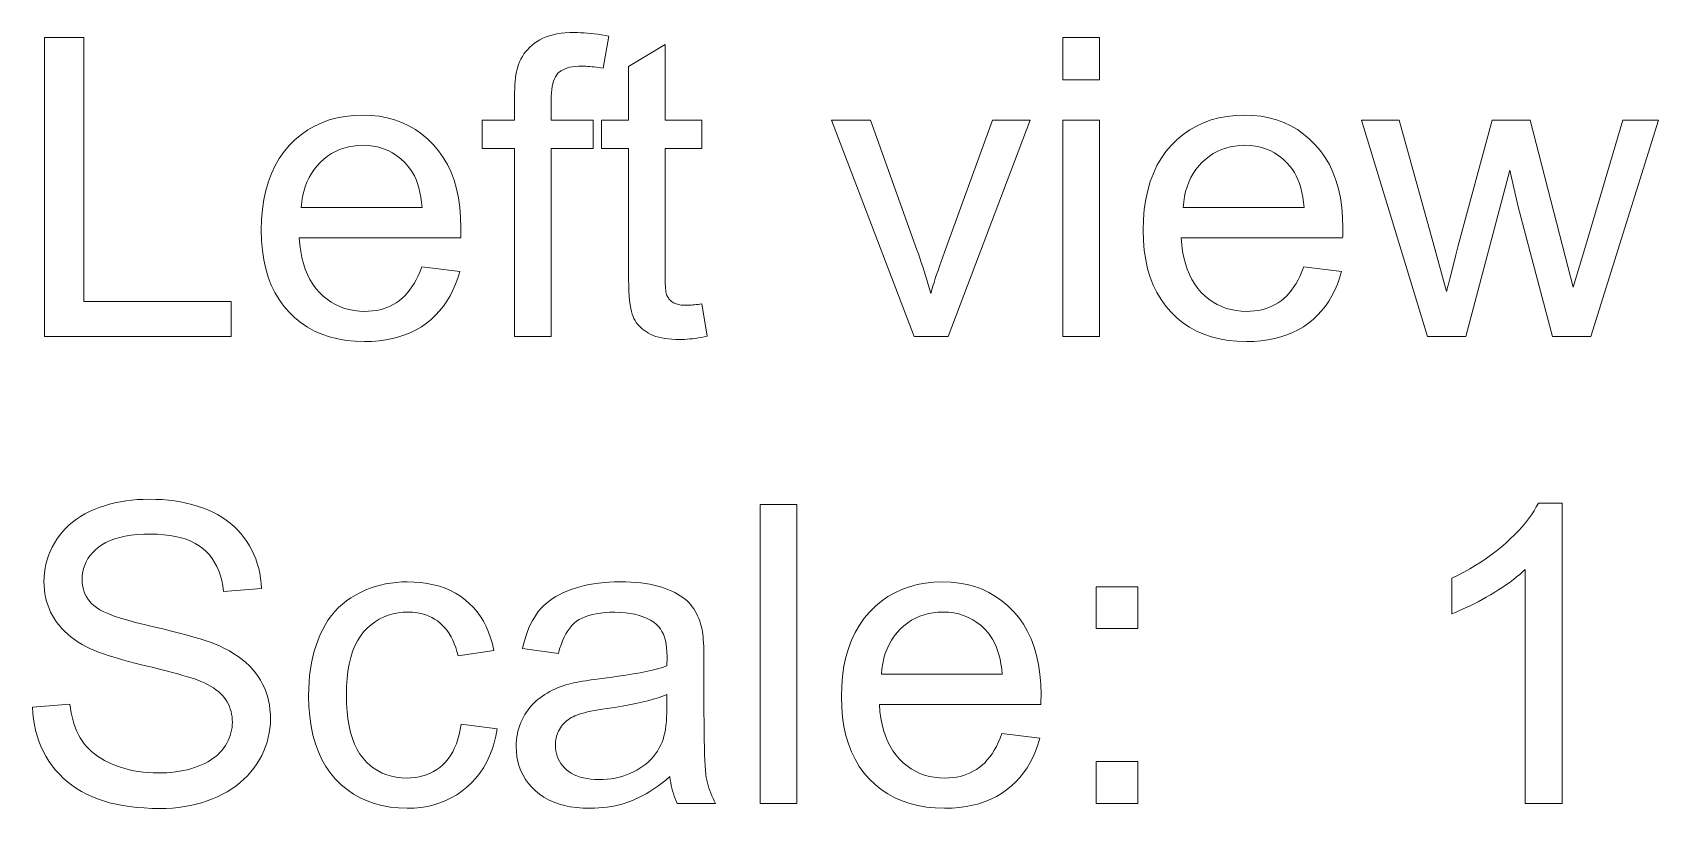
# Model space of a CAD drawing. Extents: x 10 to 410, y 5 to 287.
# Drawn here: x 182.38 to 209.58, y 88.22 to 101.2 of the extents above; entities that cross this region are included whole.
import ezdxf

# ---------------------------------------------------------------- set-up
doc = ezdxf.new("R2010")
doc.units = 0

msp = doc.modelspace()

# ---------------------------------------------------------------- linework, layer by layer
at = {"color": 7, "lineweight": 13}
for points in [[(190.445602, 96.112885), (190.445602, 99.257492), (189.903305, 99.257492), (189.903305, 99.734985), (190.445602, 99.734985), (190.445602, 100.120392), (190.446243, 100.191498), (190.448181, 100.258858), (190.451431, 100.322472), (190.455963, 100.382324), (190.461792, 100.438431), (190.468918, 100.490784), (190.477356, 100.539383), (190.487076, 100.584236), (190.498077, 100.625336), (190.510391, 100.662682), (190.52948, 100.709526), (190.551254, 100.754562), (190.575729, 100.797791), (190.60289, 100.839218), (190.632751, 100.87883), (190.665314, 100.916634), (190.700562, 100.952637), (190.738495, 100.986824), (190.779144, 101.019211), (190.822479, 101.049789), (190.868942, 101.07798), (190.918991, 101.103195), (190.972626, 101.12545), (191.029846, 101.144737), (191.090637, 101.161057), (191.155014, 101.174416), (191.222961, 101.184799), (191.29451, 101.192215), (191.369629, 101.196671), (191.448318, 101.198151), (191.500717, 101.19754), (191.554184, 101.195694), (191.608765, 101.192627), (191.664429, 101.188332), (191.721176, 101.1828), (191.779022, 101.176048), (191.837952, 101.168068), (191.89798, 101.158859), (191.959106, 101.148422), (192.021317, 101.136757), (191.92923, 100.601288), (191.891235, 100.607765), (191.853638, 100.613564), (191.816467, 100.618683), (191.779709, 100.623116), (191.743347, 100.626869), (191.707397, 100.629936), (191.67186, 100.632324), (191.636734, 100.634033), (191.602005, 100.635056), (191.567703, 100.635391), (191.513397, 100.634201), (191.462372, 100.630623), (191.414627, 100.624649), (191.370148, 100.616295), (191.328949, 100.605553), (191.291031, 100.592422), (191.256378, 100.576904), (191.224991, 100.558998), (191.196899, 100.538704), (191.172058, 100.516022), (191.150024, 100.490067), (191.13031, 100.459953), (191.112915, 100.425674), (191.097839, 100.387238), (191.085083, 100.344635), (191.074661, 100.297874), (191.066544, 100.246956), (191.060745, 100.191872), (191.057266, 100.132629), (191.056107, 100.069229), (191.056107, 99.734985), (191.7621, 99.734985), (191.7621, 99.257492), (191.056107, 99.257492), (191.056107, 96.112885)], [(182.580658, 96.112885), (182.580658, 101.112885), (183.242325, 101.112885), (183.242325, 96.702927), (185.704803, 96.702927), (185.704803, 96.112885)], [(193.579971, 96.661995), (193.668655, 96.119705), (193.617355, 96.109337), (193.567154, 96.10006), (193.518036, 96.091873), (193.470016, 96.084778), (193.42308, 96.078781), (193.377243, 96.073868), (193.332504, 96.070045), (193.288849, 96.067322), (193.246277, 96.065681), (193.204803, 96.065132), (193.13945, 96.066193), (193.077118, 96.069366), (193.017761, 96.074654), (192.961426, 96.082054), (192.908081, 96.091568), (192.857742, 96.103195), (192.810394, 96.116943), (192.766052, 96.132805), (192.724716, 96.15078), (192.686386, 96.170868), (192.65065, 96.192673), (192.617081, 96.21582), (192.585709, 96.240288), (192.556503, 96.26609), (192.529495, 96.293221), (192.504669, 96.321686), (192.482025, 96.351479), (192.461563, 96.382599), (192.443283, 96.415047), (192.427185, 96.44883), (192.412918, 96.487083), (192.400162, 96.532936), (192.388916, 96.586403), (192.37915, 96.647469), (192.370911, 96.716141), (192.364151, 96.792419), (192.358902, 96.876305), (192.355148, 96.967796), (192.35289, 97.066895), (192.352142, 97.173592), (192.352142, 99.257492), (191.901947, 99.257492), (191.901947, 99.734985), (192.352142, 99.734985), (192.352142, 100.631981), (192.962646, 101.000336), (192.962646, 99.734985), (193.579971, 99.734985), (193.579971, 99.257492), (192.962646, 99.257492), (192.962646, 97.139488), (192.962967, 97.088837), (192.963943, 97.041946), (192.965561, 96.998802), (192.967834, 96.959404), (192.970749, 96.923767), (192.974319, 96.891876), (192.978531, 96.863739), (192.983383, 96.839348), (192.988892, 96.818718), (192.995056, 96.801834), (193.001938, 96.787132), (193.009644, 96.773048), (193.018173, 96.759575), (193.027527, 96.746719), (193.037689, 96.734474), (193.04866, 96.722847), (193.060471, 96.71183), (193.07309, 96.701424), (193.086517, 96.691635), (193.100784, 96.682465), (193.116074, 96.674034), (193.132629, 96.666496), (193.150452, 96.659851), (193.16954, 96.654083), (193.18988, 96.649208), (193.211487, 96.645218), (193.23436, 96.642113), (193.258484, 96.6399), (193.283875, 96.638565), (193.310532, 96.638123), (193.33165, 96.638359), (193.35405, 96.639076), (193.377762, 96.640274), (193.402756, 96.641945), (193.429047, 96.644089), (193.45665, 96.646721), (193.485535, 96.649818), (193.515717, 96.653404), (193.547195, 96.657463)], [(199.616806, 100.406883), (199.616806, 101.112885), (200.230728, 101.112885), (200.230728, 100.406883)], [(188.893753, 97.279327), (189.528137, 97.200882), (189.49556, 97.092178), (189.45787, 96.988464), (189.41507, 96.889725), (189.367157, 96.795967), (189.314117, 96.707191), (189.255966, 96.62339), (189.192703, 96.544571), (189.124313, 96.470726), (189.050812, 96.401871), (188.972198, 96.33799), (188.888779, 96.279663), (188.800842, 96.227486), (188.70842, 96.181435), (188.611496, 96.141533), (188.510056, 96.107765), (188.404129, 96.080139), (188.293686, 96.058655), (188.178741, 96.043304), (188.059311, 96.034096), (187.935364, 96.031029), (187.779724, 96.035927), (187.630661, 96.050606), (187.488174, 96.075081), (187.35228, 96.109337), (187.222961, 96.153389), (187.100235, 96.207222), (186.984085, 96.270851), (186.874512, 96.344261), (186.77153, 96.427467), (186.675125, 96.520454), (186.58667, 96.622284), (186.507538, 96.731987), (186.437698, 96.849564), (186.377182, 96.975029), (186.325974, 97.108368), (186.284073, 97.24958), (186.25148, 97.398682), (186.228195, 97.555656), (186.214233, 97.720505), (186.209579, 97.893242), (186.214279, 98.07196), (186.228409, 98.242493), (186.251938, 98.404839), (186.284882, 98.558998), (186.32724, 98.704971), (186.379013, 98.842758), (186.440201, 98.972366), (186.510803, 99.093788), (186.59082, 99.207016), (186.680252, 99.312065), (186.777176, 99.407974), (186.8797, 99.493782), (186.987823, 99.569504), (187.101532, 99.635124), (187.22084, 99.690643), (187.345734, 99.736076), (187.476227, 99.771408), (187.612305, 99.796646), (187.753983, 99.81179), (187.90126, 99.816841), (188.043884, 99.811897), (188.181198, 99.797058), (188.313202, 99.772331), (188.439865, 99.737717), (188.561218, 99.693207), (188.677246, 99.638809), (188.787949, 99.574516), (188.893341, 99.500336), (188.993408, 99.41626), (189.088165, 99.322296), (189.175644, 99.219368), (189.253922, 99.108383), (189.322983, 98.989349), (189.382843, 98.862274), (189.433487, 98.727142), (189.47493, 98.583961), (189.507156, 98.432732), (189.530182, 98.27346), (189.543991, 98.106133), (189.548599, 97.930756), (189.548569, 97.919296), (189.548462, 97.906746), (189.548294, 97.893105), (189.54805, 97.878372), (189.547745, 97.862541), (189.547363, 97.845627), (189.546921, 97.827621), (189.546417, 97.808517), (189.545837, 97.78833), (189.545181, 97.767044), (186.843964, 97.767044), (186.85347, 97.650467), (186.868378, 97.53949), (186.888672, 97.434097), (186.914352, 97.334305), (186.945419, 97.240105), (186.981888, 97.151489), (187.023727, 97.068481), (187.070969, 96.991058), (187.123596, 96.919228), (187.18161, 96.852997), (187.24382, 96.792725), (187.309036, 96.738808), (187.377243, 96.691223), (187.448456, 96.649994), (187.522675, 96.615105), (187.599899, 96.586555), (187.680115, 96.564354), (187.763336, 96.548492), (187.849548, 96.538979), (187.938782, 96.535805), (188.00531, 96.537575), (188.069885, 96.5429), (188.132462, 96.551765), (188.193069, 96.564178), (188.251694, 96.580139), (188.30835, 96.599648), (188.363022, 96.622704), (188.415726, 96.649307), (188.466431, 96.679459), (188.515167, 96.713158), (188.561935, 96.75074), (188.60672, 96.792557), (188.649521, 96.8386), (188.690338, 96.88887), (188.729187, 96.943375), (188.766052, 97.002106), (188.800949, 97.065063), (188.833862, 97.132256), (188.864792, 97.203674)], [(203.644775, 97.279327), (204.27916, 97.200882), (204.246582, 97.092178), (204.208893, 96.988464), (204.166092, 96.889725), (204.118179, 96.795967), (204.06514, 96.707191), (204.006989, 96.62339), (203.943726, 96.544571), (203.875336, 96.470726), (203.801834, 96.401871), (203.723221, 96.33799), (203.639801, 96.279663), (203.551865, 96.227486), (203.459442, 96.181435), (203.362518, 96.141533), (203.261078, 96.107765), (203.155151, 96.080139), (203.044708, 96.058655), (202.929764, 96.043304), (202.810333, 96.034096), (202.686386, 96.031029), (202.530746, 96.035927), (202.381683, 96.050606), (202.239197, 96.075081), (202.103302, 96.109337), (201.973984, 96.153389), (201.851257, 96.207222), (201.735107, 96.270851), (201.625549, 96.344261), (201.522552, 96.427467), (201.426147, 96.520454), (201.337708, 96.622284), (201.25856, 96.731987), (201.188721, 96.849564), (201.128204, 96.975029), (201.076996, 97.108368), (201.035095, 97.24958), (201.002502, 97.398682), (200.979218, 97.555656), (200.965256, 97.720505), (200.960602, 97.893242), (200.965302, 98.07196), (200.979431, 98.242493), (201.00296, 98.404839), (201.035904, 98.558998), (201.078278, 98.704971), (201.130035, 98.842758), (201.191223, 98.972366), (201.261826, 99.093788), (201.341843, 99.207016), (201.431274, 99.312065), (201.528198, 99.407974), (201.630722, 99.493782), (201.738846, 99.569504), (201.852554, 99.635124), (201.971863, 99.690643), (202.096756, 99.736076), (202.227249, 99.771408), (202.363327, 99.796646), (202.505005, 99.81179), (202.652283, 99.816841), (202.794907, 99.811897), (202.93222, 99.797058), (203.064209, 99.772331), (203.190887, 99.737717), (203.312241, 99.693207), (203.428268, 99.638809), (203.538971, 99.574516), (203.644363, 99.500336), (203.744431, 99.41626), (203.839188, 99.322296), (203.926666, 99.219368), (204.004944, 99.108383), (204.074005, 98.989349), (204.133865, 98.862274), (204.184509, 98.727142), (204.225952, 98.583961), (204.258179, 98.432732), (204.281204, 98.27346), (204.295013, 98.106133), (204.299622, 97.930756), (204.299591, 97.919296), (204.299484, 97.906746), (204.299316, 97.893105), (204.299072, 97.878372), (204.298767, 97.862541), (204.298386, 97.845627), (204.297943, 97.827621), (204.29744, 97.808517), (204.29686, 97.78833), (204.296204, 97.767044), (201.594986, 97.767044), (201.604492, 97.650467), (201.6194, 97.53949), (201.639694, 97.434097), (201.665375, 97.334305), (201.696442, 97.240105), (201.73291, 97.151489), (201.77475, 97.068481), (201.821991, 96.991058), (201.874619, 96.919228), (201.932632, 96.852997), (201.994843, 96.792725), (202.060059, 96.738808), (202.128265, 96.691223), (202.199478, 96.649994), (202.273697, 96.615105), (202.350922, 96.586555), (202.431137, 96.564354), (202.514359, 96.548492), (202.600571, 96.538979), (202.689789, 96.535805), (202.756332, 96.537575), (202.820908, 96.5429), (202.883484, 96.551765), (202.944092, 96.564178), (203.002716, 96.580139), (203.059372, 96.599648), (203.114044, 96.622704), (203.166748, 96.649307), (203.217453, 96.679459), (203.26619, 96.713158), (203.312958, 96.75074), (203.357742, 96.792557), (203.400543, 96.8386), (203.44136, 96.88887), (203.480209, 96.943375), (203.51709, 97.002106), (203.551971, 97.065063), (203.584885, 97.132256), (203.615814, 97.203674)], [(197.127045, 96.112885), (195.749146, 99.734985), (196.397171, 99.734985), (197.174789, 97.565819), (197.199829, 97.495285), (197.224457, 97.42421), (197.248672, 97.352585), (197.272476, 97.280418), (197.295868, 97.207703), (197.318863, 97.134438), (197.341431, 97.060631), (197.363602, 96.986282), (197.385361, 96.911385), (197.406708, 96.835938), (197.423737, 96.894402), (197.442047, 96.955177), (197.461655, 97.018272), (197.482574, 97.083687), (197.504776, 97.151428), (197.528275, 97.221481), (197.55307, 97.293854), (197.579163, 97.368546), (197.606537, 97.445557), (197.635223, 97.524887), (198.44014, 99.734985), (199.071106, 99.734985), (197.700027, 96.112885)], [(199.616806, 96.112885), (199.616806, 99.734985), (200.230728, 99.734985), (200.230728, 96.112885)], [(205.718445, 96.112885), (204.609985, 99.734985), (205.24437, 99.734985), (205.82077, 97.644264), (206.035645, 96.866638), (206.039963, 96.884544), (206.047501, 96.91507), (206.058243, 96.958214), (206.072205, 97.013977), (206.089355, 97.082359), (206.109711, 97.163361), (206.133286, 97.256981), (206.160065, 97.363228), (206.190033, 97.482086), (206.223221, 97.613564), (206.799622, 99.734985), (207.430588, 99.734985), (207.972885, 97.634033), (208.153641, 96.941673), (208.361694, 97.640854), (208.982422, 99.734985), (209.579285, 99.734985), (208.44696, 96.112885), (207.809174, 96.112885), (207.232773, 98.282051), (207.092941, 98.899376), (206.35965, 96.112885)], [(186.878067, 98.27182), (188.900574, 98.27182), (188.890884, 98.360939), (188.878204, 98.445488), (188.862518, 98.525467), (188.843826, 98.600876), (188.822128, 98.671715), (188.79744, 98.737984), (188.769745, 98.799683), (188.739044, 98.856812), (188.705353, 98.90937), (188.668655, 98.957359), (188.608246, 99.02475), (188.544373, 99.085052), (188.477005, 99.13826), (188.406174, 99.184372), (188.331848, 99.223389), (188.254059, 99.25531), (188.172775, 99.280144), (188.088028, 99.297874), (187.999786, 99.308517), (187.908081, 99.312065), (187.824844, 99.309235), (187.744293, 99.300743), (187.666458, 99.286591), (187.591293, 99.266769), (187.518845, 99.241295), (187.449081, 99.210159), (187.382004, 99.173355), (187.317627, 99.13089), (187.255951, 99.082771), (187.19696, 99.028984), (187.141891, 98.970459), (187.09198, 98.908112), (187.047211, 98.841942), (187.007599, 98.771957), (186.973145, 98.698151), (186.943817, 98.620522), (186.919662, 98.539078), (186.90065, 98.453812), (186.88678, 98.364723)], [(201.629089, 98.27182), (203.651596, 98.27182), (203.641907, 98.360939), (203.629227, 98.445488), (203.613541, 98.525467), (203.594849, 98.600876), (203.573151, 98.671715), (203.548462, 98.737984), (203.520767, 98.799683), (203.490067, 98.856812), (203.456375, 98.90937), (203.419678, 98.957359), (203.359268, 99.02475), (203.295395, 99.085052), (203.228027, 99.13826), (203.157196, 99.184372), (203.08287, 99.223389), (203.005081, 99.25531), (202.923798, 99.280144), (202.83905, 99.297874), (202.750809, 99.308517), (202.659103, 99.312065), (202.575867, 99.309235), (202.495331, 99.300743), (202.41748, 99.286591), (202.342316, 99.266769), (202.269867, 99.241295), (202.200104, 99.210159), (202.133026, 99.173355), (202.068649, 99.13089), (202.006973, 99.082771), (201.947983, 99.028984), (201.892914, 98.970459), (201.843002, 98.908112), (201.798233, 98.841942), (201.758621, 98.771957), (201.724152, 98.698151), (201.694839, 98.620522), (201.670685, 98.539078), (201.651672, 98.453812), (201.637802, 98.364723)], [(182.382843, 89.915756), (183.006989, 89.970322), (183.017029, 89.896637), (183.029434, 89.825645), (183.044174, 89.757347), (183.061279, 89.691742), (183.08075, 89.62883), (183.102554, 89.568619), (183.126724, 89.511101), (183.153229, 89.456268), (183.182114, 89.404137), (183.213333, 89.354706), (183.247528, 89.307533), (183.285294, 89.262207), (183.326645, 89.218719), (183.371582, 89.177078), (183.420105, 89.137276), (183.472198, 89.099312), (183.527878, 89.063194), (183.587143, 89.028915), (183.649979, 88.996483), (183.7164, 88.965889), (183.785461, 88.937698), (183.856232, 88.912476), (183.928711, 88.890228), (184.002899, 88.870941), (184.078781, 88.854614), (184.156372, 88.841263), (184.235672, 88.830879), (184.316681, 88.823463), (184.399384, 88.819008), (184.483795, 88.817528), (184.558624, 88.818649), (184.631683, 88.822029), (184.702957, 88.82766), (184.772476, 88.835533), (184.84021, 88.845665), (184.906174, 88.858047), (184.970352, 88.872681), (185.032776, 88.889557), (185.093414, 88.908691), (185.152283, 88.930077), (185.208771, 88.953423), (185.262314, 88.978439), (185.312866, 89.005127), (185.360474, 89.033485), (185.40509, 89.063522), (185.446762, 89.095222), (185.485443, 89.128593), (185.521179, 89.163635), (185.55394, 89.200356), (185.583725, 89.238739), (185.610626, 89.27832), (185.634674, 89.318619), (185.655914, 89.359634), (185.674316, 89.40136), (185.68988, 89.44381), (185.702621, 89.486969), (185.712524, 89.530846), (185.719604, 89.575439), (185.723846, 89.62075), (185.725266, 89.666779), (185.723907, 89.713249), (185.719818, 89.758522), (185.712997, 89.802605), (185.703445, 89.845497), (185.691162, 89.887192), (185.676163, 89.927689), (185.658417, 89.966995), (185.637955, 90.005112), (185.614761, 90.04203), (185.588837, 90.077759), (185.559784, 90.112328), (185.527176, 90.145767), (185.491028, 90.178085), (185.451324, 90.209274), (185.408081, 90.239334), (185.361282, 90.26828), (185.310944, 90.296089), (185.25705, 90.322777), (185.199615, 90.348343), (185.138641, 90.37278), (185.093521, 90.389336), (185.038635, 90.407639), (184.973999, 90.427673), (184.899628, 90.449448), (184.815475, 90.472969), (184.721588, 90.498222), (184.617935, 90.525215), (184.504532, 90.553955), (184.381378, 90.584427), (184.248459, 90.616638), (184.114792, 90.649536), (183.989395, 90.682053), (183.872238, 90.714203), (183.763336, 90.745972), (183.662689, 90.777367), (183.570282, 90.808388), (183.486145, 90.839027), (183.410263, 90.869301), (183.342636, 90.899193), (183.283249, 90.928711), (183.213455, 90.967133), (183.147308, 91.007362), (183.084808, 91.0494), (183.025955, 91.093246), (182.970749, 91.138893), (182.919205, 91.186356), (182.871292, 91.235619), (182.827042, 91.286697), (182.786438, 91.339577), (182.749481, 91.394264), (182.71611, 91.450523), (182.686249, 91.50811), (182.659897, 91.567032), (182.63707, 91.627281), (182.617752, 91.688858), (182.601944, 91.75177), (182.589645, 91.81601), (182.580856, 91.881577), (182.575592, 91.948479), (182.573837, 92.016708), (182.575989, 92.091927), (182.582428, 92.166161), (182.59317, 92.239403), (182.608215, 92.311661), (182.627548, 92.382927), (182.651184, 92.453201), (182.679123, 92.522491), (182.711349, 92.59079), (182.747879, 92.658096), (182.788712, 92.724419), (182.833664, 92.788658), (182.882568, 92.849724), (182.935425, 92.907616), (182.992249, 92.962341), (183.053024, 93.013893), (183.117767, 93.062271), (183.186462, 93.107483), (183.259109, 93.149521), (183.335709, 93.188385), (183.41626, 93.224075), (183.499725, 93.256477), (183.585022, 93.285469), (183.672165, 93.31105), (183.761154, 93.333214), (183.851974, 93.351974), (183.944641, 93.367325), (184.039154, 93.379257), (184.135498, 93.387787), (184.233688, 93.392899), (184.333725, 93.394608), (184.443604, 93.392815), (184.550842, 93.387444), (184.655472, 93.378494), (184.757462, 93.365959), (184.856827, 93.349846), (184.953583, 93.330147), (185.047699, 93.30687), (185.139191, 93.280006), (185.228043, 93.249573), (185.314285, 93.215546), (185.397247, 93.178047), (185.476288, 93.137169), (185.551407, 93.092918), (185.622604, 93.045288), (185.68988, 92.994286), (185.753235, 92.939903), (185.812668, 92.882141), (185.868179, 92.821007), (185.919754, 92.756493), (185.967422, 92.688606), (186.011017, 92.618103), (186.050369, 92.545769), (186.085495, 92.471588), (186.116394, 92.395561), (186.143066, 92.317696), (186.165512, 92.237991), (186.183731, 92.156441), (186.197708, 92.073051), (186.207458, 91.987823), (186.212997, 91.900749), (185.578613, 91.852997), (185.565933, 91.945496), (185.548386, 92.033356), (185.52597, 92.11657), (185.498672, 92.195152), (185.466492, 92.269096), (185.429428, 92.338402), (185.387497, 92.403069), (185.340683, 92.463089), (185.289001, 92.518478), (185.232437, 92.569229), (185.170609, 92.615242), (185.103165, 92.65641), (185.03009, 92.692734), (184.951401, 92.724213), (184.867065, 92.750847), (184.777115, 92.772644), (184.681534, 92.789597), (184.580322, 92.801704), (184.47348, 92.808968), (184.361008, 92.811386), (184.244217, 92.809189), (184.133926, 92.802589), (184.030167, 92.791588), (183.932907, 92.776192), (183.842163, 92.756393), (183.75795, 92.732193), (183.680237, 92.703598), (183.609039, 92.670593), (183.544357, 92.633202), (183.486176, 92.5914), (183.434021, 92.546501), (183.387344, 92.499794), (183.346161, 92.451279), (183.310471, 92.400955), (183.280258, 92.348816), (183.255554, 92.294884), (183.236343, 92.239136), (183.22261, 92.18158), (183.214371, 92.122215), (183.211624, 92.06105), (183.213577, 92.00811), (183.219406, 91.957092), (183.229126, 91.907974), (183.242737, 91.860771), (183.260223, 91.815483), (183.281616, 91.772095), (183.306885, 91.730621), (183.336044, 91.691063), (183.369095, 91.653404), (183.406036, 91.617661), (183.450394, 91.582787), (183.50705, 91.547745), (183.576035, 91.512527), (183.657333, 91.477142), (183.750931, 91.441589), (183.856857, 91.405861), (183.975082, 91.369965), (184.105621, 91.3339), (184.248474, 91.297661), (184.403641, 91.261253), (184.559906, 91.22522), (184.706039, 91.190102), (184.842026, 91.155914), (184.967896, 91.122643), (185.083649, 91.090294), (185.189255, 91.058861), (185.284729, 91.028358), (185.370087, 90.998772), (185.445313, 90.9701), (185.510391, 90.94236), (185.595428, 90.901039), (185.675888, 90.857567), (185.75177, 90.811951), (185.82309, 90.764183), (185.889832, 90.714272), (185.952011, 90.662209), (186.009613, 90.607994), (186.062653, 90.551636), (186.111115, 90.493126), (186.155014, 90.432465), (186.194534, 90.369797), (186.229904, 90.305252), (186.261108, 90.238823), (186.288162, 90.170525), (186.31105, 90.100357), (186.329773, 90.028305), (186.34433, 89.954376), (186.354736, 89.878578), (186.360977, 89.800903), (186.363052, 89.721344), (186.360779, 89.641998), (186.353912, 89.563568), (186.342499, 89.486061), (186.326492, 89.409477), (186.305923, 89.333817), (186.280792, 89.259071), (186.251083, 89.185242), (186.216812, 89.112343), (186.177963, 89.040359), (186.134552, 88.969299), (186.086853, 88.900269), (186.035156, 88.834373), (185.979477, 88.771622), (185.919815, 88.711998), (185.856155, 88.655525), (185.788498, 88.60218), (185.716858, 88.551971), (185.641235, 88.504906), (185.561615, 88.460976), (185.477997, 88.420189), (185.391312, 88.382927), (185.30249, 88.349586), (185.211502, 88.320168), (185.118378, 88.294678), (185.023102, 88.273102), (184.925674, 88.255455), (184.826111, 88.241722), (184.72438, 88.231918), (184.620514, 88.226036), (184.514496, 88.224075), (184.380951, 88.226051), (184.251801, 88.231987), (184.12706, 88.241882), (184.006714, 88.25573), (183.890778, 88.273529), (183.779221, 88.295288), (183.672073, 88.321007), (183.569336, 88.350677), (183.470993, 88.384308), (183.377045, 88.42189), (183.287277, 88.463448), (183.201462, 88.509003), (183.119614, 88.55854), (183.041702, 88.612068), (182.967758, 88.669594), (182.897781, 88.731102), (182.831741, 88.7966), (182.769669, 88.866096), (182.711563, 88.939575), (182.657394, 89.017052), (182.607681, 89.097557), (182.562927, 89.180145), (182.523102, 89.264816), (182.488235, 89.351563), (182.458298, 89.440392), (182.433319, 89.531303), (182.413284, 89.624298), (182.398193, 89.719368), (182.388046, 89.816521)], [(194.552002, 88.309341), (194.552002, 93.309341), (195.165924, 93.309341), (195.165924, 88.309341)], [(207.966064, 88.309341), (207.352142, 88.309341), (207.352142, 92.221344), (207.306427, 92.179054), (207.257935, 92.136765), (207.206696, 92.094467), (207.152695, 92.052177), (207.095917, 92.009888), (207.036392, 91.967598), (206.974091, 91.925301), (206.909027, 91.883011), (206.841217, 91.840721), (206.77063, 91.798424), (206.699402, 91.757195), (206.629639, 91.718071), (206.56134, 91.681068), (206.494507, 91.646179), (206.429138, 91.613403), (206.365234, 91.582741), (206.302811, 91.554192), (206.241837, 91.527756), (206.182343, 91.503441), (206.124313, 91.481239), (206.124313, 92.074692), (206.226013, 92.124146), (206.325134, 92.175644), (206.421646, 92.229195), (206.515579, 92.284782), (206.606918, 92.342422), (206.695663, 92.402107), (206.781815, 92.463844), (206.865372, 92.527626), (206.94635, 92.593445), (207.024719, 92.661316), (207.099548, 92.730011), (207.169876, 92.798294), (207.235703, 92.866165), (207.297028, 92.933624), (207.353851, 93.000679), (207.406174, 93.067322), (207.453979, 93.13356), (207.497299, 93.199379), (207.536118, 93.264801), (207.570419, 93.329803), (207.966064, 93.329803)], [(189.552002, 89.636078), (190.155685, 89.557632), (190.132828, 89.435516), (190.103775, 89.318825), (190.068573, 89.20755), (190.027176, 89.1017), (189.979614, 89.001274), (189.925888, 88.906273), (189.865967, 88.816689), (189.799896, 88.732536), (189.727646, 88.653801), (189.649216, 88.58049), (189.565842, 88.51342), (189.478745, 88.453407), (189.387939, 88.400459), (189.293411, 88.354568), (189.195175, 88.315735), (189.093201, 88.283966), (188.987534, 88.259254), (188.878128, 88.241608), (188.765015, 88.231018), (188.648193, 88.227486), (188.502396, 88.232346), (188.362442, 88.246925), (188.228317, 88.271225), (188.100037, 88.305252), (187.97757, 88.348991), (187.860947, 88.402451), (187.750153, 88.465637), (187.645187, 88.538536), (187.546051, 88.621162), (187.452759, 88.713501), (187.366898, 88.814919), (187.29007, 88.924759), (187.22229, 89.043022), (187.163528, 89.169708), (187.113831, 89.304825), (187.073151, 89.448357), (187.041519, 89.600319), (187.018921, 89.760704), (187.005371, 89.929512), (187.000854, 90.10675), (187.002792, 90.22261), (187.008621, 90.335533), (187.018341, 90.445526), (187.031952, 90.552589), (187.049454, 90.656715), (187.070831, 90.757912), (187.0961, 90.856171), (187.125275, 90.9515), (187.158325, 91.043892), (187.195251, 91.133354), (187.23616, 91.219147), (187.281128, 91.300545), (187.33017, 91.377541), (187.383255, 91.450134), (187.440399, 91.518326), (187.501602, 91.582123), (187.566864, 91.641518), (187.636185, 91.696518), (187.709564, 91.747116), (187.787003, 91.793312), (187.867172, 91.835106), (187.94873, 91.872505), (188.031693, 91.905502), (188.116058, 91.934105), (188.201813, 91.958298), (188.288986, 91.978104), (188.377533, 91.9935), (188.467499, 92.004501), (188.558853, 92.011101), (188.651596, 92.013298), (188.767456, 92.010315), (188.879013, 92.001358), (188.986282, 91.986443), (189.089249, 91.965546), (189.187927, 91.93869), (189.282288, 91.905861), (189.372375, 91.867065), (189.458145, 91.822304), (189.539627, 91.771568), (189.616806, 91.714867), (189.689148, 91.652672), (189.756104, 91.585464), (189.817657, 91.513245), (189.87384, 91.436012), (189.924622, 91.353767), (189.970016, 91.266502), (190.010025, 91.174225), (190.044647, 91.076942), (190.073868, 90.97464), (190.097717, 90.867325), (189.500854, 90.775238), (189.482483, 90.846413), (189.461487, 90.913979), (189.437866, 90.977928), (189.411621, 91.038261), (189.382751, 91.094986), (189.351257, 91.148087), (189.317139, 91.197571), (189.28038, 91.243446), (189.241013, 91.285706), (189.199005, 91.324348), (189.154785, 91.359344), (189.108765, 91.390648), (189.060928, 91.418274), (189.011292, 91.442223), (188.959839, 91.462479), (188.906586, 91.479057), (188.851517, 91.491943), (188.794647, 91.50116), (188.735962, 91.506683), (188.675476, 91.508522), (188.584442, 91.505196), (188.496887, 91.495224), (188.412827, 91.478592), (188.33223, 91.455315), (188.255112, 91.425385), (188.181473, 91.388809), (188.111313, 91.345581), (188.044647, 91.2957), (187.981445, 91.239166), (187.921722, 91.175987), (187.866638, 91.105606), (187.817352, 91.027489), (187.773865, 90.94162), (187.736176, 90.848015), (187.7043, 90.746674), (187.678207, 90.637581), (187.657913, 90.520752), (187.643417, 90.396179), (187.63472, 90.263863), (187.631821, 90.123802), (187.634613, 89.981819), (187.643005, 89.847816), (187.656982, 89.721786), (187.676559, 89.603745), (187.701736, 89.493683), (187.732498, 89.391609), (187.76886, 89.297508), (187.810806, 89.211388), (187.858353, 89.133247), (187.911484, 89.063095), (187.969131, 89.000237), (188.030182, 88.943993), (188.094635, 88.894371), (188.162506, 88.851364), (188.233795, 88.814972), (188.308487, 88.785194), (188.386597, 88.762039), (188.468109, 88.745491), (188.553024, 88.735573), (188.641373, 88.732262), (188.712479, 88.734474), (188.781204, 88.741127), (188.847534, 88.752213), (188.911484, 88.767731), (188.973053, 88.787682), (189.032227, 88.812073), (189.08902, 88.840889), (189.143417, 88.874146), (189.195419, 88.911835), (189.245056, 88.953949), (189.291702, 89.000679), (189.334824, 89.052177), (189.374374, 89.108452), (189.4104, 89.169502), (189.442871, 89.235329), (189.471786, 89.305931), (189.497162, 89.38131), (189.518997, 89.461456), (189.537277, 89.546379)], [(193.04451, 88.756134), (192.976547, 88.69986), (192.909103, 88.646996), (192.842163, 88.597542), (192.775742, 88.551498), (192.709839, 88.508865), (192.64444, 88.469643), (192.579544, 88.43383), (192.515167, 88.401428), (192.451309, 88.372437), (192.387955, 88.346855), (192.324402, 88.324181), (192.259918, 88.303886), (192.194519, 88.28598), (192.128204, 88.270462), (192.060959, 88.257332), (191.992798, 88.246582), (191.923721, 88.238228), (191.853714, 88.232262), (191.782791, 88.228683), (191.710938, 88.227486), (191.59433, 88.2304), (191.483246, 88.239151), (191.377686, 88.253731), (191.277649, 88.274147), (191.183151, 88.300392), (191.094162, 88.332466), (191.010712, 88.370377), (190.93277, 88.414116), (190.860367, 88.463692), (190.793488, 88.519096), (190.732574, 88.579041), (190.67807, 88.64222), (190.629974, 88.708641), (190.588303, 88.778305), (190.553024, 88.851204), (190.52417, 88.927353), (190.50174, 89.006729), (190.485703, 89.089355), (190.476089, 89.175217), (190.472885, 89.26432), (190.474091, 89.31707), (190.477722, 89.368889), (190.48378, 89.419792), (190.492249, 89.46978), (190.503143, 89.518837), (190.516464, 89.566978), (190.532211, 89.614204), (190.550369, 89.6605), (190.570953, 89.705879), (190.593964, 89.750336), (190.618927, 89.793465), (190.645386, 89.834854), (190.673355, 89.874504), (190.70282, 89.912415), (190.733795, 89.948578), (190.766266, 89.983009), (190.800232, 90.015701), (190.835709, 90.046654), (190.872681, 90.075867), (190.911148, 90.10334), (190.950867, 90.129295), (190.991577, 90.153954), (191.033264, 90.177315), (191.075958, 90.199379), (191.119629, 90.220154), (191.164291, 90.239624), (191.20993, 90.257805), (191.256577, 90.274689), (191.304214, 90.290276), (191.352829, 90.304565), (191.390823, 90.314079), (191.432495, 90.323532), (191.477859, 90.332909), (191.526901, 90.342216), (191.579636, 90.351463), (191.636047, 90.360634), (191.696136, 90.369743), (191.759918, 90.378784), (191.827377, 90.387749), (191.898529, 90.396652), (192.043304, 90.414726), (192.180252, 90.433487), (192.309341, 90.452927), (192.430588, 90.473053), (192.543991, 90.493858), (192.649551, 90.515343), (192.747269, 90.537514), (192.837143, 90.560364), (192.919159, 90.5839), (192.993347, 90.608116), (192.993988, 90.632431), (192.994568, 90.654907), (192.995087, 90.675545), (192.995529, 90.694336), (192.995911, 90.711288), (192.996216, 90.726395), (192.996445, 90.739662), (192.996613, 90.751091), (192.996719, 90.760674), (192.99675, 90.768417), (192.99501, 90.841232), (192.989792, 90.909615), (192.981094, 90.973564), (192.968918, 91.033081), (192.953278, 91.088158), (192.934143, 91.138809), (192.91153, 91.18502), (192.885437, 91.226807), (192.855865, 91.264153), (192.822815, 91.297066), (192.773468, 91.336594), (192.719543, 91.371964), (192.661041, 91.403168), (192.597977, 91.430214), (192.53035, 91.453102), (192.458145, 91.471825), (192.381378, 91.486389), (192.300034, 91.496788), (192.214111, 91.503029), (192.123627, 91.505112), (192.039276, 91.503593), (191.959442, 91.499039), (191.884155, 91.491455), (191.8134, 91.480827), (191.747177, 91.467171), (191.685501, 91.45047), (191.628357, 91.43074), (191.575745, 91.407974), (191.527679, 91.382172), (191.484131, 91.35334), (191.443939, 91.320648), (191.405899, 91.283287), (191.369995, 91.241249), (191.336243, 91.194542), (191.304657, 91.143158), (191.275208, 91.087105), (191.247894, 91.026375), (191.222748, 90.960976), (191.199738, 90.890907), (191.178879, 90.816162), (190.578613, 90.898018), (190.596039, 90.973618), (190.615585, 91.046242), (190.637238, 91.115906), (190.661011, 91.182602), (190.686905, 91.24633), (190.714905, 91.307091), (190.74501, 91.364883), (190.777252, 91.419708), (190.811584, 91.471565), (190.848053, 91.520462), (190.887238, 91.56678), (190.929764, 91.610909), (190.975647, 91.652863), (191.024857, 91.692627), (191.077423, 91.730217), (191.133316, 91.765617), (191.192566, 91.798836), (191.255142, 91.829872), (191.321075, 91.858727), (191.39035, 91.885399), (191.462402, 91.909698), (191.536728, 91.931442), (191.613297, 91.95063), (191.692123, 91.967255), (191.773193, 91.981323), (191.856506, 91.992836), (191.942078, 92.001785), (192.029907, 92.008179), (192.11998, 92.012016), (192.212311, 92.013298), (192.303345, 92.012207), (192.390884, 92.008934), (192.47496, 92.003471), (192.555557, 91.995834), (192.632675, 91.986015), (192.706299, 91.974007), (192.776459, 91.959816), (192.84314, 91.943451), (192.906342, 91.924896), (192.966064, 91.90416), (193.022507, 91.881767), (193.075882, 91.858253), (193.12619, 91.833611), (193.173431, 91.807838), (193.21759, 91.780945), (193.258698, 91.75293), (193.296722, 91.723785), (193.33168, 91.69352), (193.363571, 91.662125), (193.392395, 91.629601), (193.418854, 91.59565), (193.44368, 91.559952), (193.466873, 91.522522), (193.488434, 91.483353), (193.508347, 91.442444), (193.526627, 91.399788), (193.543274, 91.3554), (193.558289, 91.309273), (193.571655, 91.261406), (193.583389, 91.2118), (193.589218, 91.177895), (193.594437, 91.138947), (193.599045, 91.094948), (193.603027, 91.045906), (193.606415, 90.991814), (193.609177, 90.932671), (193.611313, 90.868484), (193.612854, 90.799248), (193.61377, 90.72496), (193.614075, 90.64563), (193.614075, 89.82708), (193.614471, 89.662155), (193.615646, 89.509819), (193.617615, 89.370071), (193.620361, 89.242905), (193.623886, 89.128319), (193.628204, 89.026329), (193.633301, 88.93692), (193.639191, 88.860092), (193.645844, 88.795853), (193.653305, 88.744202), (193.661911, 88.69902), (193.672058, 88.654228), (193.683746, 88.609802), (193.69696, 88.56575), (193.711716, 88.522079), (193.727997, 88.478783), (193.745819, 88.43586), (193.765167, 88.393311), (193.786057, 88.351135), (193.808487, 88.309341), (193.167282, 88.309341), (193.148865, 88.34819), (193.131821, 88.388329), (193.116135, 88.429771), (193.101807, 88.472504), (193.088837, 88.516541), (193.07724, 88.561867), (193.067017, 88.60849), (193.058151, 88.65641), (193.050644, 88.705627)], [(198.597031, 89.475784), (199.231415, 89.397339), (199.198837, 89.288635), (199.161148, 89.184921), (199.118347, 89.086182), (199.070435, 88.992424), (199.017395, 88.903648), (198.959244, 88.819847), (198.895966, 88.741028), (198.827591, 88.667183), (198.754089, 88.598328), (198.675476, 88.534447), (198.592041, 88.47612), (198.50412, 88.423943), (198.411697, 88.377892), (198.314758, 88.33799), (198.213333, 88.304222), (198.107391, 88.276596), (197.996964, 88.255112), (197.882019, 88.239761), (197.762573, 88.230553), (197.638641, 88.227486), (197.482986, 88.232384), (197.333939, 88.247063), (197.191452, 88.271538), (197.055557, 88.305794), (196.926239, 88.349846), (196.803513, 88.403679), (196.687363, 88.467308), (196.577789, 88.540718), (196.474808, 88.623924), (196.378403, 88.716911), (196.289948, 88.818741), (196.2108, 88.928444), (196.140976, 89.046021), (196.08046, 89.171486), (196.029236, 89.304825), (195.987335, 89.446037), (195.954758, 89.595139), (195.931473, 89.752113), (195.917511, 89.916962), (195.912857, 90.089699), (195.917557, 90.268417), (195.931686, 90.43895), (195.955215, 90.601295), (195.988159, 90.755455), (196.030518, 90.901428), (196.082291, 91.039215), (196.143478, 91.168823), (196.214081, 91.290245), (196.294098, 91.403473), (196.383514, 91.508522), (196.480453, 91.604431), (196.582977, 91.690239), (196.691101, 91.765961), (196.80481, 91.831581), (196.924103, 91.8871), (197.049011, 91.932533), (197.179504, 91.967865), (197.315582, 91.993103), (197.45726, 92.008247), (197.604538, 92.013298), (197.747162, 92.008354), (197.884476, 91.993515), (198.016464, 91.968788), (198.143143, 91.934174), (198.264496, 91.889664), (198.380524, 91.835266), (198.491226, 91.770973), (198.596619, 91.696793), (198.696686, 91.612717), (198.791443, 91.518753), (198.878922, 91.415825), (198.957184, 91.30484), (199.02626, 91.185806), (199.086121, 91.058731), (199.136765, 90.923599), (199.178207, 90.780418), (199.210434, 90.629189), (199.233459, 90.469917), (199.247269, 90.302589), (199.251877, 90.127213), (199.251831, 90.115753), (199.25174, 90.103203), (199.251556, 90.089561), (199.251328, 90.074829), (199.251022, 90.058998), (199.250641, 90.042084), (199.250198, 90.024078), (199.249695, 90.004974), (199.249115, 89.984787), (199.248459, 89.963501), (196.547226, 89.963501), (196.556747, 89.846924), (196.571655, 89.735947), (196.591949, 89.630554), (196.61763, 89.530762), (196.648697, 89.436562), (196.685165, 89.347946), (196.727005, 89.264938), (196.774246, 89.187515), (196.826874, 89.115685), (196.884888, 89.049454), (196.947098, 88.989182), (197.012314, 88.935265), (197.080521, 88.88768), (197.151733, 88.846451), (197.225952, 88.811562), (197.303162, 88.783012), (197.383392, 88.760811), (197.466599, 88.744949), (197.552826, 88.735435), (197.642044, 88.732262), (197.708588, 88.734032), (197.773148, 88.739357), (197.835739, 88.748222), (197.896347, 88.760635), (197.954971, 88.776596), (198.011627, 88.796104), (198.066299, 88.81916), (198.118988, 88.845764), (198.169708, 88.875916), (198.218445, 88.909615), (198.265213, 88.947197), (198.309982, 88.989014), (198.352798, 89.035057), (198.393616, 89.085327), (198.432465, 89.139832), (198.46933, 89.198563), (198.504227, 89.26152), (198.53714, 89.328712), (198.568069, 89.400131)], [(200.172745, 91.232262), (200.172745, 91.931442), (200.871918, 91.931442), (200.871918, 91.232262)], [(196.581345, 90.468277), (198.603851, 90.468277), (198.594162, 90.557396), (198.581482, 90.641945), (198.565781, 90.721924), (198.547089, 90.797333), (198.525406, 90.868172), (198.500717, 90.934441), (198.473022, 90.99614), (198.442322, 91.053268), (198.40863, 91.105827), (198.371918, 91.153816), (198.311523, 91.221207), (198.24765, 91.281509), (198.180283, 91.334717), (198.109436, 91.380829), (198.035126, 91.419846), (197.957321, 91.451767), (197.876053, 91.476601), (197.79129, 91.494331), (197.703064, 91.504974), (197.611359, 91.508522), (197.528122, 91.505692), (197.447571, 91.4972), (197.36972, 91.483047), (197.294571, 91.463226), (197.222107, 91.437752), (197.152344, 91.406616), (197.085281, 91.369812), (197.020905, 91.327347), (196.959229, 91.279228), (196.900238, 91.225441), (196.845169, 91.166916), (196.795258, 91.104568), (196.750488, 91.038399), (196.710876, 90.968414), (196.676407, 90.894608), (196.647095, 90.816978), (196.622925, 90.735535), (196.603912, 90.650269), (196.590057, 90.56118)], [(192.993347, 90.127213), (192.923157, 90.100334), (192.846283, 90.07428), (192.762711, 90.049042), (192.67247, 90.02462), (192.575546, 90.001022), (192.471924, 89.978233), (192.361633, 89.956268), (192.244644, 89.935127), (192.120972, 89.914795), (191.990616, 89.895287), (191.917114, 89.884239), (191.848053, 89.872917), (191.783417, 89.86132), (191.723221, 89.849449), (191.66745, 89.837311), (191.616135, 89.82489), (191.569229, 89.81221), (191.526764, 89.799248), (191.488739, 89.786011), (191.455139, 89.772507), (191.424484, 89.758232), (191.395248, 89.742699), (191.367462, 89.725899), (191.341095, 89.70784), (191.316162, 89.688522), (191.292664, 89.667938), (191.270599, 89.646088), (191.249969, 89.622986), (191.230759, 89.598618), (191.212982, 89.572983), (191.196793, 89.546432), (191.182297, 89.519302), (191.16951, 89.491592), (191.158417, 89.463295), (191.149048, 89.434425), (191.141373, 89.404976), (191.135391, 89.374947), (191.131134, 89.344337), (191.128571, 89.313141), (191.127716, 89.281372), (191.129578, 89.233078), (191.135162, 89.186424), (191.144455, 89.141403), (191.157471, 89.098015), (191.174194, 89.056274), (191.194641, 89.016159), (191.218811, 88.977692), (191.246689, 88.940857), (191.27829, 88.905655), (191.313599, 88.872101), (191.352509, 88.840996), (191.394852, 88.813164), (191.440628, 88.788605), (191.489868, 88.767319), (191.542542, 88.749313), (191.598663, 88.734581), (191.658234, 88.723122), (191.721237, 88.714935), (191.787704, 88.710022), (191.857605, 88.708389), (191.927765, 88.709938), (191.996338, 88.714592), (192.06337, 88.722351), (192.128815, 88.733215), (192.192703, 88.747185), (192.255005, 88.764252), (192.31575, 88.784424), (192.374924, 88.807701), (192.432526, 88.834084), (192.488571, 88.863571), (192.542358, 88.895752), (192.593201, 88.930214), (192.641129, 88.966965), (192.686111, 89.005997), (192.728165, 89.047318), (192.767288, 89.090927), (192.803467, 89.13681), (192.836731, 89.18499), (192.86705, 89.235451), (192.89444, 89.288193), (192.913223, 89.331787), (192.930038, 89.379326), (192.944885, 89.430832), (192.957733, 89.486282), (192.968613, 89.5457), (192.977524, 89.60907), (192.984436, 89.676392), (192.98938, 89.747681), (192.992355, 89.822914), (192.993347, 89.902107)], [(200.172745, 88.309341), (200.172745, 89.008522), (200.871918, 89.008522), (200.871918, 88.309341)]]:
    msp.add_lwpolyline(points, close=True, dxfattribs=at)

doc.saveas('drawing.dxf')
